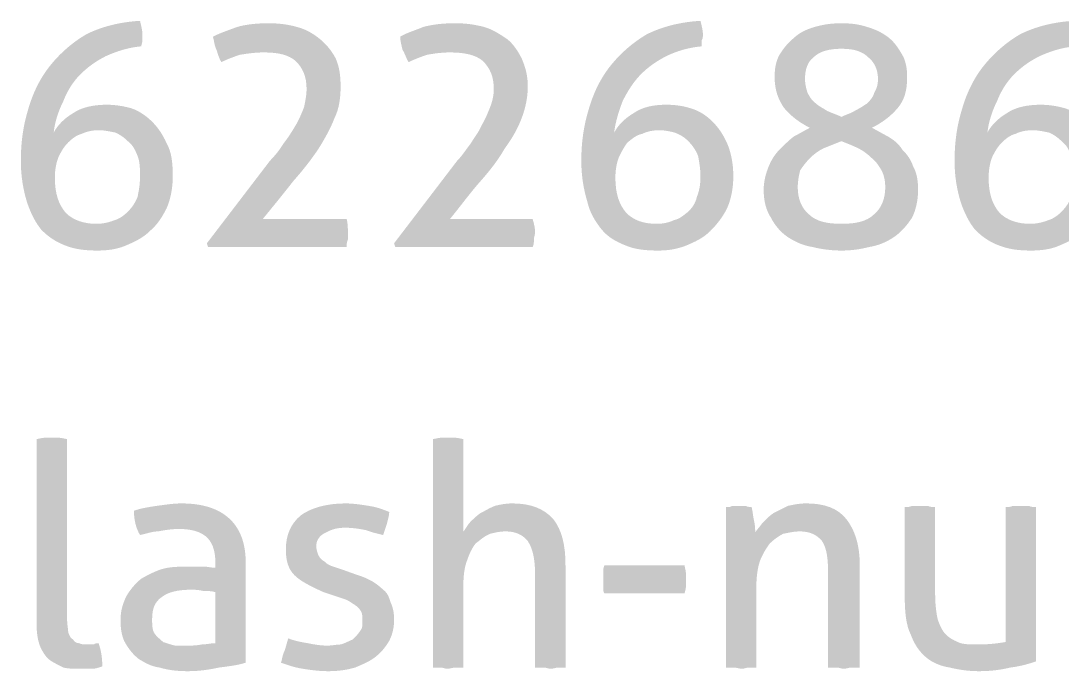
# Model space of a CAD drawing. Header units: millimetres. Extents: x 50 to 239, y 17 to 185.
# Drawn here: x 160.86 to 175.03, y 23.42 to 32.28 of the extents above; entities that cross this region are included whole.
import ezdxf

# ---------------------------------------------------------------- set-up
doc = ezdxf.new("R2010")
doc.units = ezdxf.units.MM
doc.header["$MEASUREMENT"] = 0
doc.layers.get('0').update_dxf_attribs({"linetype": 'CONTINUOUS'})

msp = doc.modelspace()

# ---------------------------------------------------------------- hatches: boundary and pattern name
at = {"true_color": 0x000007}
h = msp.add_hatch(color=0, dxfattribs=at)
edge = h.paths.add_edge_path()
edge.add_spline(control_points=[(160.858, 30.374), (160.858, 30.622), (160.891, 30.854), (160.957, 31.069), (160.957, 31.069), (161.023, 31.301), (161.123, 31.499), (161.255, 31.665), (161.255, 31.665), (161.387, 31.83), (161.553, 31.979), (161.751, 32.095), (161.751, 32.095), (161.95, 32.194), (162.198, 32.261), (162.48, 32.277), (162.48, 32.277), (162.496, 32.211), (162.513, 32.145), (162.513, 32.095), (162.513, 32.095), (162.513, 32.062), (162.513, 32.029), (162.513, 32.012), (162.513, 32.012), (162.513, 31.979), (162.496, 31.946), (162.496, 31.93), (162.496, 31.93), (162.314, 31.913), (162.165, 31.863), (162.016, 31.797), (162.016, 31.797), (161.884, 31.731), (161.768, 31.648), (161.669, 31.549), (161.669, 31.549), (161.569, 31.45), (161.487, 31.317), (161.437, 31.185), (161.437, 31.185), (161.371, 31.053), (161.321, 30.904), (161.305, 30.755), (161.305, 30.755), (161.354, 30.854), (161.454, 30.953), (161.569, 31.02), (161.569, 31.02), (161.685, 31.102), (161.851, 31.135), (162.033, 31.135), (162.033, 31.135), (162.132, 31.135), (162.248, 31.119), (162.364, 31.086), (162.364, 31.086), (162.463, 31.053), (162.562, 30.986), (162.645, 30.904), (162.645, 30.904), (162.728, 30.821), (162.794, 30.722), (162.844, 30.606), (162.844, 30.606), (162.91, 30.49), (162.926, 30.341), (162.926, 30.159), (162.926, 30.159), (162.926, 29.994), (162.893, 29.845), (162.844, 29.729), (162.844, 29.729), (162.777, 29.596), (162.711, 29.497), (162.612, 29.414), (162.612, 29.414), (162.513, 29.315), (162.397, 29.266), (162.281, 29.216), (162.281, 29.216), (162.165, 29.166), (162.033, 29.15), (161.9, 29.15), (161.9, 29.15), (161.735, 29.15), (161.602, 29.166), (161.47, 29.216), (161.47, 29.216), (161.338, 29.266), (161.238, 29.332), (161.139, 29.431), (161.139, 29.431), (161.056, 29.53), (160.99, 29.663), (160.941, 29.812), (160.941, 29.812), (160.891, 29.977), (160.858, 30.159), (160.858, 30.374)], knot_values=[0, 0, 0, 0, 0.01, 0.01, 0.01, 0.01, 0.02, 0.02, 0.02, 0.02, 0.03, 0.03, 0.03, 0.03, 0.04, 0.04, 0.04, 0.04, 0.05, 0.05, 0.05, 0.05, 0.06, 0.06, 0.06, 0.06, 0.07, 0.07, 0.07, 0.07, 0.08, 0.08, 0.08, 0.08, 0.09, 0.09, 0.09, 0.09, 0.1, 0.1, 0.1, 0.1, 0.11, 0.11, 0.11, 0.11, 0.12, 0.12, 0.12, 0.12, 0.13, 0.13, 0.13, 0.13, 0.14, 0.14, 0.14, 0.14, 0.15, 0.15, 0.15, 0.15, 0.16, 0.16, 0.16, 0.16, 0.17, 0.17, 0.17, 0.17, 0.18, 0.18, 0.18, 0.18, 0.19, 0.19, 0.19, 0.19, 0.2, 0.2, 0.2, 0.2, 0.21, 0.21, 0.21, 0.21, 0.22, 0.22, 0.22, 0.22, 0.23, 0.23, 0.23, 0.23, 0.24, 0.24, 0.24, 0.24, 1, 1, 1, 1], degree=3, periodic=0)
edge = h.paths.add_edge_path()
edge.add_spline(control_points=[(161.917, 30.788), (161.834, 30.788), (161.751, 30.771), (161.685, 30.738), (161.685, 30.738), (161.619, 30.722), (161.553, 30.672), (161.503, 30.622), (161.503, 30.622), (161.437, 30.556), (161.404, 30.49), (161.371, 30.424), (161.371, 30.424), (161.338, 30.341), (161.321, 30.242), (161.321, 30.143), (161.321, 30.143), (161.321, 29.927), (161.371, 29.779), (161.47, 29.663), (161.47, 29.663), (161.569, 29.563), (161.718, 29.514), (161.884, 29.514), (161.884, 29.514), (161.967, 29.514), (162.049, 29.53), (162.132, 29.563), (162.132, 29.563), (162.198, 29.58), (162.264, 29.63), (162.314, 29.679), (162.314, 29.679), (162.364, 29.729), (162.413, 29.795), (162.446, 29.878), (162.446, 29.878), (162.463, 29.961), (162.48, 30.043), (162.48, 30.159), (162.48, 30.159), (162.48, 30.258), (162.48, 30.358), (162.446, 30.44), (162.446, 30.44), (162.413, 30.523), (162.38, 30.589), (162.314, 30.639), (162.314, 30.639), (162.264, 30.689), (162.215, 30.722), (162.149, 30.755), (162.149, 30.755), (162.066, 30.771), (162, 30.788), (161.917, 30.788)], knot_values=[0, 0, 0, 0, 0.017857, 0.017857, 0.017857, 0.017857, 0.035714, 0.035714, 0.035714, 0.035714, 0.053571, 0.053571, 0.053571, 0.053571, 0.071429, 0.071429, 0.071429, 0.071429, 0.089286, 0.089286, 0.089286, 0.089286, 0.107143, 0.107143, 0.107143, 0.107143, 0.125, 0.125, 0.125, 0.125, 0.142857, 0.142857, 0.142857, 0.142857, 0.160714, 0.160714, 0.160714, 0.160714, 0.178571, 0.178571, 0.178571, 0.178571, 0.196429, 0.196429, 0.196429, 0.196429, 0.214286, 0.214286, 0.214286, 0.214286, 0.232143, 0.232143, 0.232143, 0.232143, 1, 1, 1, 1], degree=3, periodic=0)
h = msp.add_hatch(color=0, dxfattribs=at)
edge = h.paths.add_edge_path()
edge.add_line((163.39, 29.249), (164.25, 30.374))
edge.add_spline(control_points=[(164.25, 30.374), (164.316, 30.44), (164.382, 30.523), (164.432, 30.606), (164.432, 30.606), (164.498, 30.689), (164.548, 30.771), (164.598, 30.854), (164.598, 30.854), (164.647, 30.937), (164.68, 31.02), (164.713, 31.102), (164.713, 31.102), (164.73, 31.185), (164.747, 31.268), (164.747, 31.351), (164.747, 31.351), (164.747, 31.516), (164.697, 31.632), (164.598, 31.731), (164.598, 31.731), (164.498, 31.814), (164.366, 31.847), (164.167, 31.847), (164.167, 31.847), (164.035, 31.847), (163.936, 31.83), (163.836, 31.814), (163.836, 31.814), (163.737, 31.781), (163.654, 31.748), (163.588, 31.715), (163.588, 31.715), (163.555, 31.764), (163.539, 31.83), (163.522, 31.88), (163.522, 31.88), (163.489, 31.946), (163.489, 32.012), (163.472, 32.062), (163.472, 32.062), (163.572, 32.112), (163.671, 32.145), (163.803, 32.194), (163.803, 32.194), (163.919, 32.228), (164.068, 32.244), (164.234, 32.244), (164.234, 32.244), (164.366, 32.244), (164.498, 32.228), (164.614, 32.194), (164.614, 32.194), (164.747, 32.161), (164.846, 32.095), (164.929, 32.029), (164.929, 32.029), (165.011, 31.963), (165.094, 31.863), (165.144, 31.764), (165.144, 31.764), (165.193, 31.648), (165.21, 31.533), (165.21, 31.384), (165.21, 31.384), (165.21, 31.235), (165.193, 31.086), (165.127, 30.953), (165.127, 30.953), (165.077, 30.821), (164.995, 30.672), (164.912, 30.54), (164.912, 30.54), (164.813, 30.391), (164.697, 30.242), (164.564, 30.093), (164.564, 30.093), (164.449, 29.944), (164.3, 29.762), (164.151, 29.58)], knot_values=[0, 0, 0, 0, 0.0125, 0.0125, 0.0125, 0.0125, 0.025, 0.025, 0.025, 0.025, 0.0375, 0.0375, 0.0375, 0.0375, 0.05, 0.05, 0.05, 0.05, 0.0625, 0.0625, 0.0625, 0.0625, 0.075, 0.075, 0.075, 0.075, 0.0875, 0.0875, 0.0875, 0.0875, 0.1, 0.1, 0.1, 0.1, 0.1125, 0.1125, 0.1125, 0.1125, 0.125, 0.125, 0.125, 0.125, 0.1375, 0.1375, 0.1375, 0.1375, 0.15, 0.15, 0.15, 0.15, 0.1625, 0.1625, 0.1625, 0.1625, 0.175, 0.175, 0.175, 0.175, 0.1875, 0.1875, 0.1875, 0.1875, 0.2, 0.2, 0.2, 0.2, 0.2125, 0.2125, 0.2125, 0.2125, 0.225, 0.225, 0.225, 0.225, 0.2375, 0.2375, 0.2375, 0.2375, 1, 1, 1, 1], degree=3, periodic=0)
edge.add_line((164.151, 29.58), (165.293, 29.58))
edge.add_spline(control_points=[(165.293, 29.58), (165.309, 29.514), (165.309, 29.464), (165.309, 29.398), (165.309, 29.398), (165.309, 29.365), (165.309, 29.332), (165.309, 29.299), (165.309, 29.299), (165.293, 29.266), (165.293, 29.232), (165.293, 29.199)], knot_values=[0, 0, 0, 0, 0.083333, 0.083333, 0.083333, 0.083333, 0.166667, 0.166667, 0.166667, 0.166667, 1, 1, 1, 1], degree=3, periodic=0)
edge.add_line((165.293, 29.199), (163.406, 29.199))
edge.add_line((163.406, 29.199), (163.39, 29.249))
h = msp.add_hatch(color=0, dxfattribs=at)
edge = h.paths.add_edge_path()
edge.add_line((165.938, 29.249), (166.798, 30.374))
edge.add_spline(control_points=[(166.798, 30.374), (166.865, 30.44), (166.914, 30.523), (166.98, 30.606), (166.98, 30.606), (167.03, 30.689), (167.096, 30.771), (167.129, 30.854), (167.129, 30.854), (167.179, 30.937), (167.212, 31.02), (167.245, 31.102), (167.245, 31.102), (167.278, 31.185), (167.295, 31.268), (167.295, 31.351), (167.295, 31.351), (167.295, 31.516), (167.245, 31.632), (167.146, 31.731), (167.146, 31.731), (167.047, 31.814), (166.898, 31.847), (166.699, 31.847), (166.699, 31.847), (166.583, 31.847), (166.467, 31.83), (166.385, 31.814), (166.385, 31.814), (166.285, 31.781), (166.203, 31.748), (166.136, 31.715), (166.136, 31.715), (166.103, 31.764), (166.087, 31.83), (166.054, 31.88), (166.054, 31.88), (166.037, 31.946), (166.021, 32.012), (166.021, 32.062), (166.021, 32.062), (166.103, 32.112), (166.219, 32.145), (166.335, 32.194), (166.335, 32.194), (166.467, 32.228), (166.6, 32.244), (166.765, 32.244), (166.765, 32.244), (166.914, 32.244), (167.03, 32.228), (167.162, 32.194), (167.162, 32.194), (167.278, 32.161), (167.378, 32.095), (167.477, 32.029), (167.477, 32.029), (167.56, 31.963), (167.626, 31.863), (167.675, 31.764), (167.675, 31.764), (167.725, 31.648), (167.758, 31.533), (167.758, 31.384), (167.758, 31.384), (167.758, 31.235), (167.725, 31.086), (167.675, 30.953), (167.675, 30.953), (167.626, 30.821), (167.543, 30.672), (167.444, 30.54), (167.444, 30.54), (167.361, 30.391), (167.245, 30.242), (167.113, 30.093), (167.113, 30.093), (166.98, 29.944), (166.848, 29.762), (166.699, 29.58)], knot_values=[0, 0, 0, 0, 0.0125, 0.0125, 0.0125, 0.0125, 0.025, 0.025, 0.025, 0.025, 0.0375, 0.0375, 0.0375, 0.0375, 0.05, 0.05, 0.05, 0.05, 0.0625, 0.0625, 0.0625, 0.0625, 0.075, 0.075, 0.075, 0.075, 0.0875, 0.0875, 0.0875, 0.0875, 0.1, 0.1, 0.1, 0.1, 0.1125, 0.1125, 0.1125, 0.1125, 0.125, 0.125, 0.125, 0.125, 0.1375, 0.1375, 0.1375, 0.1375, 0.15, 0.15, 0.15, 0.15, 0.1625, 0.1625, 0.1625, 0.1625, 0.175, 0.175, 0.175, 0.175, 0.1875, 0.1875, 0.1875, 0.1875, 0.2, 0.2, 0.2, 0.2, 0.2125, 0.2125, 0.2125, 0.2125, 0.225, 0.225, 0.225, 0.225, 0.2375, 0.2375, 0.2375, 0.2375, 1, 1, 1, 1], degree=3, periodic=0)
edge.add_line((166.699, 29.58), (167.824, 29.58))
edge.add_spline(control_points=[(167.824, 29.58), (167.841, 29.514), (167.857, 29.464), (167.857, 29.398), (167.857, 29.398), (167.857, 29.365), (167.841, 29.332), (167.841, 29.299), (167.841, 29.299), (167.841, 29.266), (167.841, 29.232), (167.824, 29.199)], knot_values=[0, 0, 0, 0, 0.083333, 0.083333, 0.083333, 0.083333, 0.166667, 0.166667, 0.166667, 0.166667, 1, 1, 1, 1], degree=3, periodic=0)
edge.add_line((167.824, 29.199), (165.954, 29.199))
edge.add_line((165.954, 29.199), (165.938, 29.249))
h = msp.add_hatch(color=0, dxfattribs=at)
edge = h.paths.add_edge_path()
edge.add_spline(control_points=[(168.486, 30.374), (168.486, 30.622), (168.519, 30.854), (168.586, 31.069), (168.586, 31.069), (168.652, 31.301), (168.751, 31.499), (168.883, 31.665), (168.883, 31.665), (169.016, 31.83), (169.181, 31.979), (169.38, 32.095), (169.38, 32.095), (169.578, 32.194), (169.827, 32.261), (170.108, 32.277), (170.108, 32.277), (170.124, 32.211), (170.141, 32.145), (170.141, 32.095), (170.141, 32.095), (170.141, 32.062), (170.141, 32.029), (170.124, 32.012), (170.124, 32.012), (170.124, 31.979), (170.124, 31.946), (170.124, 31.93), (170.124, 31.93), (169.942, 31.913), (169.777, 31.863), (169.645, 31.797), (169.645, 31.797), (169.512, 31.731), (169.396, 31.648), (169.297, 31.549), (169.297, 31.549), (169.198, 31.45), (169.115, 31.317), (169.049, 31.185), (169.049, 31.185), (168.999, 31.053), (168.95, 30.904), (168.933, 30.755), (168.933, 30.755), (168.983, 30.854), (169.082, 30.953), (169.198, 31.02), (169.198, 31.02), (169.314, 31.102), (169.463, 31.135), (169.645, 31.135), (169.645, 31.135), (169.76, 31.135), (169.876, 31.119), (169.976, 31.086), (169.976, 31.086), (170.091, 31.053), (170.191, 30.986), (170.273, 30.904), (170.273, 30.904), (170.356, 30.821), (170.422, 30.722), (170.472, 30.606), (170.472, 30.606), (170.522, 30.49), (170.555, 30.341), (170.555, 30.159), (170.555, 30.159), (170.555, 29.994), (170.522, 29.845), (170.472, 29.729), (170.472, 29.729), (170.406, 29.596), (170.323, 29.497), (170.24, 29.414), (170.24, 29.414), (170.141, 29.315), (170.025, 29.266), (169.909, 29.216), (169.909, 29.216), (169.777, 29.166), (169.661, 29.15), (169.529, 29.15), (169.529, 29.15), (169.363, 29.15), (169.214, 29.166), (169.098, 29.216), (169.098, 29.216), (168.966, 29.266), (168.85, 29.332), (168.768, 29.431), (168.768, 29.431), (168.685, 29.53), (168.602, 29.663), (168.569, 29.812), (168.569, 29.812), (168.519, 29.977), (168.486, 30.159), (168.486, 30.374)], knot_values=[0, 0, 0, 0, 0.01, 0.01, 0.01, 0.01, 0.02, 0.02, 0.02, 0.02, 0.03, 0.03, 0.03, 0.03, 0.04, 0.04, 0.04, 0.04, 0.05, 0.05, 0.05, 0.05, 0.06, 0.06, 0.06, 0.06, 0.07, 0.07, 0.07, 0.07, 0.08, 0.08, 0.08, 0.08, 0.09, 0.09, 0.09, 0.09, 0.1, 0.1, 0.1, 0.1, 0.11, 0.11, 0.11, 0.11, 0.12, 0.12, 0.12, 0.12, 0.13, 0.13, 0.13, 0.13, 0.14, 0.14, 0.14, 0.14, 0.15, 0.15, 0.15, 0.15, 0.16, 0.16, 0.16, 0.16, 0.17, 0.17, 0.17, 0.17, 0.18, 0.18, 0.18, 0.18, 0.19, 0.19, 0.19, 0.19, 0.2, 0.2, 0.2, 0.2, 0.21, 0.21, 0.21, 0.21, 0.22, 0.22, 0.22, 0.22, 0.23, 0.23, 0.23, 0.23, 0.24, 0.24, 0.24, 0.24, 1, 1, 1, 1], degree=3, periodic=0)
edge = h.paths.add_edge_path()
edge.add_spline(control_points=[(169.545, 30.788), (169.463, 30.788), (169.38, 30.771), (169.314, 30.738), (169.314, 30.738), (169.231, 30.722), (169.181, 30.672), (169.115, 30.622), (169.115, 30.622), (169.065, 30.556), (169.032, 30.49), (168.999, 30.424), (168.999, 30.424), (168.966, 30.341), (168.95, 30.242), (168.95, 30.143), (168.95, 30.143), (168.95, 29.927), (168.999, 29.779), (169.098, 29.663), (169.098, 29.663), (169.198, 29.563), (169.33, 29.514), (169.512, 29.514), (169.512, 29.514), (169.595, 29.514), (169.678, 29.53), (169.744, 29.563), (169.744, 29.563), (169.827, 29.58), (169.876, 29.63), (169.942, 29.679), (169.942, 29.679), (169.992, 29.729), (170.042, 29.795), (170.058, 29.878), (170.058, 29.878), (170.091, 29.961), (170.108, 30.043), (170.108, 30.159), (170.108, 30.159), (170.108, 30.258), (170.091, 30.358), (170.075, 30.44), (170.075, 30.44), (170.042, 30.523), (169.992, 30.589), (169.942, 30.639), (169.942, 30.639), (169.893, 30.689), (169.843, 30.722), (169.76, 30.755), (169.76, 30.755), (169.694, 30.771), (169.628, 30.788), (169.545, 30.788)], knot_values=[0, 0, 0, 0, 0.017857, 0.017857, 0.017857, 0.017857, 0.035714, 0.035714, 0.035714, 0.035714, 0.053571, 0.053571, 0.053571, 0.053571, 0.071429, 0.071429, 0.071429, 0.071429, 0.089286, 0.089286, 0.089286, 0.089286, 0.107143, 0.107143, 0.107143, 0.107143, 0.125, 0.125, 0.125, 0.125, 0.142857, 0.142857, 0.142857, 0.142857, 0.160714, 0.160714, 0.160714, 0.160714, 0.178571, 0.178571, 0.178571, 0.178571, 0.196429, 0.196429, 0.196429, 0.196429, 0.214286, 0.214286, 0.214286, 0.214286, 0.232143, 0.232143, 0.232143, 0.232143, 1, 1, 1, 1], degree=3, periodic=0)
h = msp.add_hatch(color=0, dxfattribs=at)
edge = h.paths.add_edge_path()
edge.add_spline(control_points=[(172.441, 30.821), (172.507, 30.788), (172.59, 30.738), (172.656, 30.705), (172.656, 30.705), (172.739, 30.656), (172.805, 30.606), (172.855, 30.523), (172.855, 30.523), (172.921, 30.457), (172.971, 30.391), (173.004, 30.291), (173.004, 30.291), (173.053, 30.209), (173.07, 30.093), (173.07, 29.977), (173.07, 29.977), (173.07, 29.828), (173.037, 29.696), (172.987, 29.596), (172.987, 29.596), (172.921, 29.497), (172.838, 29.398), (172.739, 29.332), (172.739, 29.332), (172.64, 29.266), (172.524, 29.216), (172.408, 29.199), (172.408, 29.199), (172.276, 29.166), (172.16, 29.15), (172.027, 29.15), (172.027, 29.15), (171.895, 29.15), (171.763, 29.166), (171.63, 29.199), (171.63, 29.199), (171.514, 29.216), (171.399, 29.266), (171.299, 29.332), (171.299, 29.332), (171.2, 29.398), (171.117, 29.497), (171.068, 29.596), (171.068, 29.596), (171.001, 29.696), (170.968, 29.828), (170.968, 29.977), (170.968, 29.977), (170.968, 30.093), (171.001, 30.209), (171.035, 30.291), (171.035, 30.291), (171.068, 30.374), (171.117, 30.457), (171.183, 30.523), (171.183, 30.523), (171.25, 30.589), (171.316, 30.656), (171.382, 30.705), (171.382, 30.705), (171.448, 30.738), (171.531, 30.788), (171.597, 30.821), (171.597, 30.821), (171.465, 30.887), (171.349, 30.97), (171.25, 31.086), (171.25, 31.086), (171.167, 31.202), (171.117, 31.334), (171.117, 31.516), (171.117, 31.516), (171.117, 31.615), (171.134, 31.731), (171.183, 31.814), (171.183, 31.814), (171.233, 31.897), (171.299, 31.979), (171.382, 32.046), (171.382, 32.046), (171.448, 32.112), (171.548, 32.161), (171.663, 32.194), (171.663, 32.194), (171.779, 32.228), (171.895, 32.244), (172.027, 32.244), (172.027, 32.244), (172.16, 32.244), (172.276, 32.228), (172.375, 32.194), (172.375, 32.194), (172.491, 32.161), (172.59, 32.112), (172.673, 32.046), (172.673, 32.046), (172.755, 31.979), (172.805, 31.897), (172.855, 31.814), (172.855, 31.814), (172.904, 31.731), (172.921, 31.615), (172.921, 31.516), (172.921, 31.516), (172.921, 31.334), (172.888, 31.202), (172.789, 31.086), (172.789, 31.086), (172.689, 30.97), (172.573, 30.887), (172.441, 30.821)], knot_values=[0, 0, 0, 0, 0.008929, 0.008929, 0.008929, 0.008929, 0.017857, 0.017857, 0.017857, 0.017857, 0.026786, 0.026786, 0.026786, 0.026786, 0.035714, 0.035714, 0.035714, 0.035714, 0.044643, 0.044643, 0.044643, 0.044643, 0.053571, 0.053571, 0.053571, 0.053571, 0.0625, 0.0625, 0.0625, 0.0625, 0.071429, 0.071429, 0.071429, 0.071429, 0.080357, 0.080357, 0.080357, 0.080357, 0.089286, 0.089286, 0.089286, 0.089286, 0.098214, 0.098214, 0.098214, 0.098214, 0.107143, 0.107143, 0.107143, 0.107143, 0.116071, 0.116071, 0.116071, 0.116071, 0.125, 0.125, 0.125, 0.125, 0.133929, 0.133929, 0.133929, 0.133929, 0.142857, 0.142857, 0.142857, 0.142857, 0.151786, 0.151786, 0.151786, 0.151786, 0.160714, 0.160714, 0.160714, 0.160714, 0.169643, 0.169643, 0.169643, 0.169643, 0.178571, 0.178571, 0.178571, 0.178571, 0.1875, 0.1875, 0.1875, 0.1875, 0.196429, 0.196429, 0.196429, 0.196429, 0.205357, 0.205357, 0.205357, 0.205357, 0.214286, 0.214286, 0.214286, 0.214286, 0.223214, 0.223214, 0.223214, 0.223214, 0.232143, 0.232143, 0.232143, 0.232143, 0.241071, 0.241071, 0.241071, 0.241071, 1, 1, 1, 1], degree=3, periodic=0)
edge = h.paths.add_edge_path()
edge.add_spline(control_points=[(172.027, 30.639), (171.945, 30.606), (171.862, 30.573), (171.779, 30.54), (171.779, 30.54), (171.713, 30.507), (171.647, 30.457), (171.597, 30.407), (171.597, 30.407), (171.548, 30.358), (171.498, 30.291), (171.465, 30.242), (171.465, 30.242), (171.448, 30.176), (171.432, 30.093), (171.432, 30.01), (171.432, 30.01), (171.432, 29.861), (171.481, 29.729), (171.581, 29.646), (171.581, 29.646), (171.68, 29.547), (171.829, 29.514), (172.027, 29.514), (172.027, 29.514), (172.226, 29.514), (172.375, 29.547), (172.474, 29.646), (172.474, 29.646), (172.573, 29.729), (172.623, 29.861), (172.623, 30.01), (172.623, 30.01), (172.623, 30.093), (172.607, 30.176), (172.573, 30.242), (172.573, 30.242), (172.54, 30.291), (172.507, 30.358), (172.441, 30.407), (172.441, 30.407), (172.391, 30.457), (172.325, 30.507), (172.259, 30.54), (172.259, 30.54), (172.193, 30.573), (172.11, 30.606), (172.027, 30.639)], knot_values=[0, 0, 0, 0, 0.020833, 0.020833, 0.020833, 0.020833, 0.041667, 0.041667, 0.041667, 0.041667, 0.0625, 0.0625, 0.0625, 0.0625, 0.083333, 0.083333, 0.083333, 0.083333, 0.104167, 0.104167, 0.104167, 0.104167, 0.125, 0.125, 0.125, 0.125, 0.145833, 0.145833, 0.145833, 0.145833, 0.166667, 0.166667, 0.166667, 0.166667, 0.1875, 0.1875, 0.1875, 0.1875, 0.208333, 0.208333, 0.208333, 0.208333, 0.229167, 0.229167, 0.229167, 0.229167, 1, 1, 1, 1], degree=3, periodic=0)
edge = h.paths.add_edge_path()
edge.add_spline(control_points=[(172.027, 30.97), (172.094, 31.003), (172.16, 31.02), (172.209, 31.053), (172.209, 31.053), (172.276, 31.086), (172.325, 31.119), (172.375, 31.152), (172.375, 31.152), (172.408, 31.185), (172.458, 31.235), (172.474, 31.301), (172.474, 31.301), (172.507, 31.351), (172.524, 31.417), (172.524, 31.483), (172.524, 31.483), (172.524, 31.615), (172.474, 31.715), (172.391, 31.781), (172.391, 31.781), (172.309, 31.863), (172.193, 31.897), (172.027, 31.897), (172.027, 31.897), (171.862, 31.897), (171.73, 31.863), (171.647, 31.781), (171.647, 31.781), (171.564, 31.715), (171.531, 31.615), (171.531, 31.483), (171.531, 31.483), (171.531, 31.417), (171.548, 31.351), (171.564, 31.301), (171.564, 31.301), (171.597, 31.235), (171.63, 31.185), (171.68, 31.152), (171.68, 31.152), (171.713, 31.119), (171.779, 31.086), (171.829, 31.053), (171.829, 31.053), (171.895, 31.02), (171.961, 31.003), (172.027, 30.97)], knot_values=[0, 0, 0, 0, 0.020833, 0.020833, 0.020833, 0.020833, 0.041667, 0.041667, 0.041667, 0.041667, 0.0625, 0.0625, 0.0625, 0.0625, 0.083333, 0.083333, 0.083333, 0.083333, 0.104167, 0.104167, 0.104167, 0.104167, 0.125, 0.125, 0.125, 0.125, 0.145833, 0.145833, 0.145833, 0.145833, 0.166667, 0.166667, 0.166667, 0.166667, 0.1875, 0.1875, 0.1875, 0.1875, 0.208333, 0.208333, 0.208333, 0.208333, 0.229167, 0.229167, 0.229167, 0.229167, 1, 1, 1, 1], degree=3, periodic=0)
h = msp.add_hatch(color=0, dxfattribs=at)
edge = h.paths.add_edge_path()
edge.add_spline(control_points=[(173.566, 30.374), (173.566, 30.622), (173.599, 30.854), (173.666, 31.069), (173.666, 31.069), (173.732, 31.301), (173.831, 31.499), (173.963, 31.665), (173.963, 31.665), (174.096, 31.83), (174.261, 31.979), (174.46, 32.095), (174.46, 32.095), (174.658, 32.194), (174.907, 32.261), (175.188, 32.277), (175.188, 32.277), (175.205, 32.211), (175.221, 32.145), (175.221, 32.095), (175.221, 32.095), (175.221, 32.062), (175.221, 32.029), (175.221, 32.012), (175.221, 32.012), (175.221, 31.979), (175.205, 31.946), (175.205, 31.93), (175.205, 31.93), (175.022, 31.913), (174.874, 31.863), (174.725, 31.797), (174.725, 31.797), (174.592, 31.731), (174.476, 31.648), (174.377, 31.549), (174.377, 31.549), (174.278, 31.45), (174.195, 31.317), (174.145, 31.185), (174.145, 31.185), (174.079, 31.053), (174.03, 30.904), (174.013, 30.755), (174.013, 30.755), (174.063, 30.854), (174.162, 30.953), (174.278, 31.02), (174.278, 31.02), (174.394, 31.102), (174.559, 31.135), (174.741, 31.135), (174.741, 31.135), (174.84, 31.135), (174.956, 31.119), (175.072, 31.086), (175.072, 31.086), (175.171, 31.053), (175.271, 30.986), (175.353, 30.904), (175.353, 30.904), (175.436, 30.821), (175.502, 30.722), (175.552, 30.606), (175.552, 30.606), (175.618, 30.49), (175.635, 30.341), (175.635, 30.159), (175.635, 30.159), (175.635, 29.994), (175.602, 29.845), (175.552, 29.729), (175.552, 29.729), (175.486, 29.596), (175.42, 29.497), (175.32, 29.414), (175.32, 29.414), (175.221, 29.315), (175.105, 29.266), (174.989, 29.216), (174.989, 29.216), (174.874, 29.166), (174.741, 29.15), (174.609, 29.15), (174.609, 29.15), (174.443, 29.15), (174.311, 29.166), (174.179, 29.216), (174.179, 29.216), (174.046, 29.266), (173.947, 29.332), (173.848, 29.431), (173.848, 29.431), (173.765, 29.53), (173.699, 29.663), (173.649, 29.812), (173.649, 29.812), (173.599, 29.977), (173.566, 30.159), (173.566, 30.374)], knot_values=[0, 0, 0, 0, 0.01, 0.01, 0.01, 0.01, 0.02, 0.02, 0.02, 0.02, 0.03, 0.03, 0.03, 0.03, 0.04, 0.04, 0.04, 0.04, 0.05, 0.05, 0.05, 0.05, 0.06, 0.06, 0.06, 0.06, 0.07, 0.07, 0.07, 0.07, 0.08, 0.08, 0.08, 0.08, 0.09, 0.09, 0.09, 0.09, 0.1, 0.1, 0.1, 0.1, 0.11, 0.11, 0.11, 0.11, 0.12, 0.12, 0.12, 0.12, 0.13, 0.13, 0.13, 0.13, 0.14, 0.14, 0.14, 0.14, 0.15, 0.15, 0.15, 0.15, 0.16, 0.16, 0.16, 0.16, 0.17, 0.17, 0.17, 0.17, 0.18, 0.18, 0.18, 0.18, 0.19, 0.19, 0.19, 0.19, 0.2, 0.2, 0.2, 0.2, 0.21, 0.21, 0.21, 0.21, 0.22, 0.22, 0.22, 0.22, 0.23, 0.23, 0.23, 0.23, 0.24, 0.24, 0.24, 0.24, 1, 1, 1, 1], degree=3, periodic=0)
edge = h.paths.add_edge_path()
edge.add_spline(control_points=[(174.625, 30.788), (174.543, 30.788), (174.46, 30.771), (174.394, 30.738), (174.394, 30.738), (174.327, 30.722), (174.261, 30.672), (174.212, 30.622), (174.212, 30.622), (174.145, 30.556), (174.112, 30.49), (174.079, 30.424), (174.079, 30.424), (174.046, 30.341), (174.03, 30.242), (174.03, 30.143), (174.03, 30.143), (174.03, 29.927), (174.079, 29.779), (174.179, 29.663), (174.179, 29.663), (174.278, 29.563), (174.427, 29.514), (174.592, 29.514), (174.592, 29.514), (174.675, 29.514), (174.758, 29.53), (174.84, 29.563), (174.84, 29.563), (174.907, 29.58), (174.973, 29.63), (175.022, 29.679), (175.022, 29.679), (175.072, 29.729), (175.122, 29.795), (175.155, 29.878), (175.155, 29.878), (175.171, 29.961), (175.188, 30.043), (175.188, 30.159), (175.188, 30.159), (175.188, 30.258), (175.188, 30.358), (175.155, 30.44), (175.155, 30.44), (175.122, 30.523), (175.089, 30.589), (175.022, 30.639), (175.022, 30.639), (174.973, 30.689), (174.923, 30.722), (174.857, 30.755), (174.857, 30.755), (174.774, 30.771), (174.708, 30.788), (174.625, 30.788)], knot_values=[0, 0, 0, 0, 0.017857, 0.017857, 0.017857, 0.017857, 0.035714, 0.035714, 0.035714, 0.035714, 0.053571, 0.053571, 0.053571, 0.053571, 0.071429, 0.071429, 0.071429, 0.071429, 0.089286, 0.089286, 0.089286, 0.089286, 0.107143, 0.107143, 0.107143, 0.107143, 0.125, 0.125, 0.125, 0.125, 0.142857, 0.142857, 0.142857, 0.142857, 0.160714, 0.160714, 0.160714, 0.160714, 0.178571, 0.178571, 0.178571, 0.178571, 0.196429, 0.196429, 0.196429, 0.196429, 0.214286, 0.214286, 0.214286, 0.214286, 0.232143, 0.232143, 0.232143, 0.232143, 1, 1, 1, 1], degree=3, periodic=0)
h = msp.add_hatch(color=0, dxfattribs=at)
edge = h.paths.add_edge_path()
edge.add_spline(control_points=[(161.073, 26.585), (161.106, 26.585), (161.139, 26.601), (161.172, 26.601), (161.172, 26.601), (161.222, 26.601), (161.255, 26.601), (161.288, 26.601), (161.288, 26.601), (161.305, 26.601), (161.354, 26.601), (161.387, 26.601), (161.387, 26.601), (161.42, 26.601), (161.454, 26.585), (161.487, 26.585)], knot_values=[0, 0, 0, 0, 0.0625, 0.0625, 0.0625, 0.0625, 0.125, 0.125, 0.125, 0.125, 0.1875, 0.1875, 0.1875, 0.1875, 1, 1, 1, 1], degree=3, periodic=0)
edge.add_line((161.487, 26.585), (161.487, 24.136))
edge.add_spline(control_points=[(161.487, 24.136), (161.487, 24.053), (161.503, 24.003), (161.503, 23.954), (161.503, 23.954), (161.52, 23.904), (161.536, 23.871), (161.569, 23.855), (161.569, 23.855), (161.586, 23.821), (161.619, 23.805), (161.652, 23.805), (161.652, 23.805), (161.685, 23.788), (161.718, 23.788), (161.751, 23.788), (161.751, 23.788), (161.785, 23.788), (161.818, 23.788), (161.851, 23.788), (161.851, 23.788), (161.867, 23.805), (161.9, 23.805), (161.917, 23.805), (161.917, 23.805), (161.95, 23.706), (161.967, 23.606), (161.967, 23.49), (161.967, 23.49), (161.917, 23.474), (161.884, 23.457), (161.818, 23.457), (161.818, 23.457), (161.768, 23.457), (161.718, 23.457), (161.669, 23.457), (161.669, 23.457), (161.586, 23.457), (161.503, 23.457), (161.437, 23.474), (161.437, 23.474), (161.371, 23.507), (161.305, 23.54), (161.255, 23.573), (161.255, 23.573), (161.189, 23.623), (161.156, 23.689), (161.123, 23.755), (161.123, 23.755), (161.09, 23.838), (161.073, 23.937), (161.073, 24.053)], knot_values=[0, 0, 0, 0, 0.019231, 0.019231, 0.019231, 0.019231, 0.038462, 0.038462, 0.038462, 0.038462, 0.057692, 0.057692, 0.057692, 0.057692, 0.076923, 0.076923, 0.076923, 0.076923, 0.096154, 0.096154, 0.096154, 0.096154, 0.115385, 0.115385, 0.115385, 0.115385, 0.134615, 0.134615, 0.134615, 0.134615, 0.153846, 0.153846, 0.153846, 0.153846, 0.173077, 0.173077, 0.173077, 0.173077, 0.192308, 0.192308, 0.192308, 0.192308, 0.211538, 0.211538, 0.211538, 0.211538, 0.230769, 0.230769, 0.230769, 0.230769, 1, 1, 1, 1], degree=3, periodic=0)
edge.add_line((161.073, 24.053), (161.073, 26.585))
h = msp.add_hatch(color=0, dxfattribs=at)
edge = h.paths.add_edge_path()
edge.add_spline(control_points=[(166.467, 26.585), (166.501, 26.585), (166.534, 26.601), (166.567, 26.601), (166.567, 26.601), (166.6, 26.601), (166.633, 26.601), (166.666, 26.601), (166.666, 26.601), (166.699, 26.601), (166.732, 26.601), (166.782, 26.601), (166.782, 26.601), (166.815, 26.601), (166.848, 26.585), (166.881, 26.585)], knot_values=[0, 0, 0, 0, 0.0625, 0.0625, 0.0625, 0.0625, 0.125, 0.125, 0.125, 0.125, 0.1875, 0.1875, 0.1875, 0.1875, 1, 1, 1, 1], degree=3, periodic=0)
edge.add_line((166.881, 26.585), (166.881, 25.327))
edge.add_spline(control_points=[(166.881, 25.327), (166.914, 25.36), (166.931, 25.41), (166.98, 25.46), (166.98, 25.46), (167.014, 25.493), (167.063, 25.542), (167.113, 25.575), (167.113, 25.575), (167.179, 25.609), (167.229, 25.642), (167.311, 25.675), (167.311, 25.675), (167.378, 25.691), (167.46, 25.708), (167.543, 25.708), (167.543, 25.708), (167.791, 25.708), (167.973, 25.642), (168.106, 25.493), (168.106, 25.493), (168.221, 25.344), (168.271, 25.145), (168.271, 24.864)], knot_values=[0, 0, 0, 0, 0.041667, 0.041667, 0.041667, 0.041667, 0.083333, 0.083333, 0.083333, 0.083333, 0.125, 0.125, 0.125, 0.125, 0.166667, 0.166667, 0.166667, 0.166667, 0.208333, 0.208333, 0.208333, 0.208333, 1, 1, 1, 1], degree=3, periodic=0)
edge.add_line((168.271, 24.864), (168.271, 23.474))
edge.add_spline(control_points=[(168.271, 23.474), (168.255, 23.474), (168.205, 23.474), (168.172, 23.474), (168.172, 23.474), (168.139, 23.474), (168.106, 23.457), (168.073, 23.457), (168.073, 23.457), (168.039, 23.457), (168.006, 23.474), (167.973, 23.474), (167.973, 23.474), (167.924, 23.474), (167.891, 23.474), (167.857, 23.474)], knot_values=[0, 0, 0, 0, 0.0625, 0.0625, 0.0625, 0.0625, 0.125, 0.125, 0.125, 0.125, 0.1875, 0.1875, 0.1875, 0.1875, 1, 1, 1, 1], degree=3, periodic=0)
edge.add_line((167.857, 23.474), (167.857, 24.748))
edge.add_spline(control_points=[(167.857, 24.748), (167.857, 24.947), (167.824, 25.096), (167.758, 25.195), (167.758, 25.195), (167.692, 25.278), (167.593, 25.327), (167.46, 25.327), (167.46, 25.327), (167.378, 25.327), (167.311, 25.311), (167.245, 25.294), (167.245, 25.294), (167.162, 25.261), (167.113, 25.211), (167.047, 25.162), (167.047, 25.162), (166.997, 25.096), (166.964, 25.029), (166.931, 24.93), (166.931, 24.93), (166.898, 24.847), (166.881, 24.732), (166.881, 24.599)], knot_values=[0, 0, 0, 0, 0.041667, 0.041667, 0.041667, 0.041667, 0.083333, 0.083333, 0.083333, 0.083333, 0.125, 0.125, 0.125, 0.125, 0.166667, 0.166667, 0.166667, 0.166667, 0.208333, 0.208333, 0.208333, 0.208333, 1, 1, 1, 1], degree=3, periodic=0)
edge.add_line((166.881, 24.599), (166.881, 23.474))
edge.add_spline(control_points=[(166.881, 23.474), (166.848, 23.474), (166.815, 23.474), (166.782, 23.474), (166.782, 23.474), (166.732, 23.474), (166.699, 23.457), (166.666, 23.457), (166.666, 23.457), (166.633, 23.457), (166.6, 23.474), (166.567, 23.474), (166.567, 23.474), (166.534, 23.474), (166.501, 23.474), (166.467, 23.474)], knot_values=[0, 0, 0, 0, 0.0625, 0.0625, 0.0625, 0.0625, 0.125, 0.125, 0.125, 0.125, 0.1875, 0.1875, 0.1875, 0.1875, 1, 1, 1, 1], degree=3, periodic=0)
edge.add_line((166.467, 23.474), (166.467, 26.585))
h = msp.add_hatch(color=0, dxfattribs=at)
edge = h.paths.add_edge_path()
edge.add_spline(control_points=[(163.505, 24.5), (163.456, 24.516), (163.406, 24.516), (163.34, 24.516), (163.34, 24.516), (163.274, 24.533), (163.224, 24.533), (163.175, 24.533), (163.175, 24.533), (162.992, 24.533), (162.86, 24.5), (162.777, 24.434), (162.777, 24.434), (162.678, 24.367), (162.645, 24.268), (162.645, 24.136), (162.645, 24.136), (162.645, 24.053), (162.645, 23.987), (162.678, 23.937), (162.678, 23.937), (162.711, 23.888), (162.761, 23.855), (162.794, 23.821), (162.794, 23.821), (162.844, 23.805), (162.893, 23.788), (162.959, 23.772), (162.959, 23.772), (163.009, 23.772), (163.059, 23.772), (163.108, 23.772), (163.108, 23.772), (163.175, 23.772), (163.241, 23.772), (163.323, 23.788), (163.323, 23.788), (163.39, 23.788), (163.439, 23.805), (163.505, 23.805)], knot_values=[0, 0, 0, 0, 0.025, 0.025, 0.025, 0.025, 0.05, 0.05, 0.05, 0.05, 0.075, 0.075, 0.075, 0.075, 0.1, 0.1, 0.1, 0.1, 0.125, 0.125, 0.125, 0.125, 0.15, 0.15, 0.15, 0.15, 0.175, 0.175, 0.175, 0.175, 0.2, 0.2, 0.2, 0.2, 0.225, 0.225, 0.225, 0.225, 1, 1, 1, 1], degree=3, periodic=0)
edge = h.paths.add_edge_path()
edge.add_spline(control_points=[(163.505, 24.914), (163.505, 25.079), (163.456, 25.195), (163.373, 25.261), (163.373, 25.261), (163.29, 25.327), (163.175, 25.36), (163.009, 25.36), (163.009, 25.36), (162.91, 25.36), (162.81, 25.344), (162.728, 25.327), (162.728, 25.327), (162.645, 25.327), (162.562, 25.294), (162.48, 25.278), (162.48, 25.278), (162.43, 25.36), (162.397, 25.476), (162.397, 25.609), (162.397, 25.609), (162.496, 25.642), (162.595, 25.658), (162.711, 25.675), (162.711, 25.675), (162.827, 25.691), (162.943, 25.708), (163.042, 25.708), (163.042, 25.708), (163.323, 25.708), (163.539, 25.642), (163.687, 25.509), (163.687, 25.509), (163.836, 25.377), (163.919, 25.178), (163.919, 24.897)], knot_values=[0, 0, 0, 0, 0.027778, 0.027778, 0.027778, 0.027778, 0.055556, 0.055556, 0.055556, 0.055556, 0.083333, 0.083333, 0.083333, 0.083333, 0.111111, 0.111111, 0.111111, 0.111111, 0.138889, 0.138889, 0.138889, 0.138889, 0.166667, 0.166667, 0.166667, 0.166667, 0.194444, 0.194444, 0.194444, 0.194444, 0.222222, 0.222222, 0.222222, 0.222222, 1, 1, 1, 1], degree=3, periodic=0)
edge.add_line((163.919, 24.897), (163.919, 23.54))
edge.add_spline(control_points=[(163.919, 23.54), (163.82, 23.507), (163.687, 23.49), (163.555, 23.474), (163.555, 23.474), (163.406, 23.441), (163.274, 23.424), (163.125, 23.424), (163.125, 23.424), (162.976, 23.424), (162.86, 23.441), (162.744, 23.474), (162.744, 23.474), (162.628, 23.49), (162.546, 23.54), (162.463, 23.59), (162.463, 23.59), (162.38, 23.656), (162.331, 23.722), (162.281, 23.805), (162.281, 23.805), (162.231, 23.888), (162.215, 24.003), (162.215, 24.119), (162.215, 24.119), (162.215, 24.252), (162.248, 24.351), (162.297, 24.45), (162.297, 24.45), (162.347, 24.533), (162.413, 24.616), (162.496, 24.682), (162.496, 24.682), (162.579, 24.732), (162.678, 24.781), (162.777, 24.814), (162.777, 24.814), (162.893, 24.847), (163.009, 24.847), (163.125, 24.847), (163.125, 24.847), (163.224, 24.847), (163.29, 24.847), (163.357, 24.847), (163.357, 24.847), (163.406, 24.847), (163.456, 24.831), (163.505, 24.831)], knot_values=[0, 0, 0, 0, 0.020833, 0.020833, 0.020833, 0.020833, 0.041667, 0.041667, 0.041667, 0.041667, 0.0625, 0.0625, 0.0625, 0.0625, 0.083333, 0.083333, 0.083333, 0.083333, 0.104167, 0.104167, 0.104167, 0.104167, 0.125, 0.125, 0.125, 0.125, 0.145833, 0.145833, 0.145833, 0.145833, 0.166667, 0.166667, 0.166667, 0.166667, 0.1875, 0.1875, 0.1875, 0.1875, 0.208333, 0.208333, 0.208333, 0.208333, 0.229167, 0.229167, 0.229167, 0.229167, 1, 1, 1, 1], degree=3, periodic=0)
edge.add_line((163.505, 24.831), (163.505, 24.914))
h = msp.add_hatch(color=0, dxfattribs=at)
edge = h.paths.add_edge_path()
edge.add_spline(control_points=[(164.498, 23.871), (164.581, 23.838), (164.664, 23.821), (164.763, 23.805), (164.763, 23.805), (164.846, 23.788), (164.945, 23.772), (165.028, 23.772), (165.028, 23.772), (165.094, 23.772), (165.16, 23.788), (165.21, 23.788), (165.21, 23.788), (165.276, 23.805), (165.326, 23.838), (165.375, 23.855), (165.375, 23.855), (165.408, 23.888), (165.442, 23.921), (165.475, 23.97), (165.475, 23.97), (165.508, 24.003), (165.508, 24.053), (165.508, 24.103), (165.508, 24.103), (165.508, 24.152), (165.508, 24.202), (165.491, 24.235), (165.491, 24.235), (165.458, 24.285), (165.442, 24.301), (165.392, 24.334), (165.392, 24.334), (165.359, 24.351), (165.326, 24.384), (165.276, 24.401), (165.276, 24.401), (165.226, 24.417), (165.177, 24.434), (165.127, 24.45)], knot_values=[0, 0, 0, 0, 0.025, 0.025, 0.025, 0.025, 0.05, 0.05, 0.05, 0.05, 0.075, 0.075, 0.075, 0.075, 0.1, 0.1, 0.1, 0.1, 0.125, 0.125, 0.125, 0.125, 0.15, 0.15, 0.15, 0.15, 0.175, 0.175, 0.175, 0.175, 0.2, 0.2, 0.2, 0.2, 0.225, 0.225, 0.225, 0.225, 1, 1, 1, 1], degree=3, periodic=0)
edge.add_line((165.127, 24.45), (164.978, 24.5))
edge.add_spline(control_points=[(164.978, 24.5), (164.796, 24.583), (164.664, 24.649), (164.581, 24.732), (164.581, 24.732), (164.498, 24.814), (164.465, 24.93), (164.465, 25.079), (164.465, 25.079), (164.465, 25.278), (164.531, 25.427), (164.664, 25.542), (164.664, 25.542), (164.796, 25.642), (165.011, 25.708), (165.276, 25.708), (165.276, 25.708), (165.375, 25.708), (165.491, 25.691), (165.59, 25.675), (165.59, 25.675), (165.706, 25.658), (165.789, 25.625), (165.872, 25.592), (165.872, 25.592), (165.872, 25.542), (165.855, 25.493), (165.839, 25.427), (165.839, 25.427), (165.822, 25.377), (165.806, 25.327), (165.789, 25.278), (165.789, 25.278), (165.723, 25.294), (165.64, 25.311), (165.557, 25.344), (165.557, 25.344), (165.475, 25.36), (165.375, 25.377), (165.276, 25.377), (165.276, 25.377), (165.177, 25.377), (165.094, 25.36), (165.011, 25.311), (165.011, 25.311), (164.929, 25.278), (164.879, 25.211), (164.879, 25.129), (164.879, 25.129), (164.879, 25.079), (164.895, 25.029), (164.912, 24.996), (164.912, 24.996), (164.929, 24.963), (164.962, 24.93), (164.995, 24.914), (164.995, 24.914), (165.028, 24.88), (165.061, 24.864), (165.111, 24.847), (165.111, 24.847), (165.16, 24.831), (165.21, 24.814), (165.259, 24.798)], knot_values=[0, 0, 0, 0, 0.015625, 0.015625, 0.015625, 0.015625, 0.03125, 0.03125, 0.03125, 0.03125, 0.046875, 0.046875, 0.046875, 0.046875, 0.0625, 0.0625, 0.0625, 0.0625, 0.078125, 0.078125, 0.078125, 0.078125, 0.09375, 0.09375, 0.09375, 0.09375, 0.109375, 0.109375, 0.109375, 0.109375, 0.125, 0.125, 0.125, 0.125, 0.140625, 0.140625, 0.140625, 0.140625, 0.15625, 0.15625, 0.15625, 0.15625, 0.171875, 0.171875, 0.171875, 0.171875, 0.1875, 0.1875, 0.1875, 0.1875, 0.203125, 0.203125, 0.203125, 0.203125, 0.21875, 0.21875, 0.21875, 0.21875, 0.234375, 0.234375, 0.234375, 0.234375, 1, 1, 1, 1], degree=3, periodic=0)
edge.add_line((165.259, 24.798), (165.442, 24.732))
edge.add_spline(control_points=[(165.442, 24.732), (165.508, 24.715), (165.574, 24.682), (165.64, 24.649), (165.64, 24.649), (165.69, 24.616), (165.739, 24.583), (165.789, 24.533), (165.789, 24.533), (165.839, 24.5), (165.872, 24.434), (165.888, 24.367), (165.888, 24.367), (165.921, 24.301), (165.938, 24.219), (165.938, 24.136), (165.938, 24.136), (165.938, 24.02), (165.921, 23.937), (165.872, 23.838), (165.872, 23.838), (165.822, 23.755), (165.772, 23.689), (165.69, 23.623), (165.69, 23.623), (165.607, 23.557), (165.524, 23.524), (165.408, 23.474), (165.408, 23.474), (165.293, 23.441), (165.177, 23.424), (165.044, 23.424), (165.044, 23.424), (164.912, 23.424), (164.796, 23.441), (164.697, 23.457), (164.697, 23.457), (164.581, 23.474), (164.498, 23.507), (164.399, 23.54), (164.399, 23.54), (164.416, 23.59), (164.416, 23.639), (164.449, 23.706), (164.449, 23.706), (164.465, 23.755), (164.482, 23.821), (164.498, 23.871)], knot_values=[0, 0, 0, 0, 0.020833, 0.020833, 0.020833, 0.020833, 0.041667, 0.041667, 0.041667, 0.041667, 0.0625, 0.0625, 0.0625, 0.0625, 0.083333, 0.083333, 0.083333, 0.083333, 0.104167, 0.104167, 0.104167, 0.104167, 0.125, 0.125, 0.125, 0.125, 0.145833, 0.145833, 0.145833, 0.145833, 0.166667, 0.166667, 0.166667, 0.166667, 0.1875, 0.1875, 0.1875, 0.1875, 0.208333, 0.208333, 0.208333, 0.208333, 0.229167, 0.229167, 0.229167, 0.229167, 1, 1, 1, 1], degree=3, periodic=0)
h = msp.add_hatch(color=0, dxfattribs=at)
edge = h.paths.add_edge_path()
edge.add_spline(control_points=[(170.455, 25.658), (170.488, 25.658), (170.522, 25.658), (170.538, 25.675), (170.538, 25.675), (170.571, 25.675), (170.604, 25.675), (170.637, 25.675), (170.637, 25.675), (170.671, 25.675), (170.704, 25.675), (170.72, 25.675), (170.72, 25.675), (170.753, 25.658), (170.786, 25.658), (170.803, 25.658), (170.803, 25.658), (170.819, 25.609), (170.819, 25.559), (170.836, 25.476), (170.836, 25.476), (170.853, 25.41), (170.853, 25.344), (170.853, 25.311), (170.853, 25.311), (170.869, 25.344), (170.919, 25.393), (170.952, 25.443), (170.952, 25.443), (171.001, 25.493), (171.051, 25.542), (171.101, 25.575), (171.101, 25.575), (171.167, 25.609), (171.233, 25.642), (171.299, 25.675), (171.299, 25.675), (171.382, 25.691), (171.448, 25.708), (171.548, 25.708), (171.548, 25.708), (171.796, 25.708), (171.978, 25.642), (172.094, 25.493), (172.094, 25.493), (172.209, 25.344), (172.276, 25.145), (172.276, 24.864)], knot_values=[0, 0, 0, 0, 0.020833, 0.020833, 0.020833, 0.020833, 0.041667, 0.041667, 0.041667, 0.041667, 0.0625, 0.0625, 0.0625, 0.0625, 0.083333, 0.083333, 0.083333, 0.083333, 0.104167, 0.104167, 0.104167, 0.104167, 0.125, 0.125, 0.125, 0.125, 0.145833, 0.145833, 0.145833, 0.145833, 0.166667, 0.166667, 0.166667, 0.166667, 0.1875, 0.1875, 0.1875, 0.1875, 0.208333, 0.208333, 0.208333, 0.208333, 0.229167, 0.229167, 0.229167, 0.229167, 1, 1, 1, 1], degree=3, periodic=0)
edge.add_line((172.276, 24.864), (172.276, 23.474))
edge.add_spline(control_points=[(172.276, 23.474), (172.243, 23.474), (172.209, 23.474), (172.16, 23.474), (172.16, 23.474), (172.127, 23.474), (172.094, 23.457), (172.06, 23.457), (172.06, 23.457), (172.027, 23.457), (171.994, 23.474), (171.961, 23.474), (171.961, 23.474), (171.912, 23.474), (171.878, 23.474), (171.845, 23.474)], knot_values=[0, 0, 0, 0, 0.0625, 0.0625, 0.0625, 0.0625, 0.125, 0.125, 0.125, 0.125, 0.1875, 0.1875, 0.1875, 0.1875, 1, 1, 1, 1], degree=3, periodic=0)
edge.add_line((171.845, 23.474), (171.845, 24.748))
edge.add_spline(control_points=[(171.845, 24.748), (171.845, 24.947), (171.829, 25.096), (171.763, 25.195), (171.763, 25.195), (171.696, 25.278), (171.597, 25.327), (171.465, 25.327), (171.465, 25.327), (171.382, 25.327), (171.316, 25.311), (171.233, 25.294), (171.233, 25.294), (171.167, 25.261), (171.101, 25.211), (171.051, 25.162), (171.051, 25.162), (171.001, 25.096), (170.952, 25.013), (170.919, 24.93), (170.919, 24.93), (170.886, 24.831), (170.869, 24.715), (170.869, 24.583)], knot_values=[0, 0, 0, 0, 0.041667, 0.041667, 0.041667, 0.041667, 0.083333, 0.083333, 0.083333, 0.083333, 0.125, 0.125, 0.125, 0.125, 0.166667, 0.166667, 0.166667, 0.166667, 0.208333, 0.208333, 0.208333, 0.208333, 1, 1, 1, 1], degree=3, periodic=0)
edge.add_line((170.869, 24.583), (170.869, 23.474))
edge.add_spline(control_points=[(170.869, 23.474), (170.836, 23.474), (170.803, 23.474), (170.77, 23.474), (170.77, 23.474), (170.737, 23.474), (170.704, 23.457), (170.671, 23.457), (170.671, 23.457), (170.637, 23.457), (170.604, 23.474), (170.555, 23.474), (170.555, 23.474), (170.522, 23.474), (170.488, 23.474), (170.455, 23.474)], knot_values=[0, 0, 0, 0, 0.0625, 0.0625, 0.0625, 0.0625, 0.125, 0.125, 0.125, 0.125, 0.1875, 0.1875, 0.1875, 0.1875, 1, 1, 1, 1], degree=3, periodic=0)
edge.add_line((170.455, 23.474), (170.455, 25.658))
h = msp.add_hatch(color=0, dxfattribs=at)
edge = h.paths.add_edge_path()
edge.add_spline(control_points=[(172.888, 25.658), (172.921, 25.658), (172.954, 25.658), (172.987, 25.675), (172.987, 25.675), (173.02, 25.675), (173.07, 25.675), (173.086, 25.675), (173.086, 25.675), (173.12, 25.675), (173.153, 25.675), (173.202, 25.675), (173.202, 25.675), (173.235, 25.658), (173.268, 25.658), (173.302, 25.658)], knot_values=[0, 0, 0, 0, 0.0625, 0.0625, 0.0625, 0.0625, 0.125, 0.125, 0.125, 0.125, 0.1875, 0.1875, 0.1875, 0.1875, 1, 1, 1, 1], degree=3, periodic=0)
edge.add_line((173.302, 25.658), (173.302, 24.467))
edge.add_spline(control_points=[(173.302, 24.467), (173.302, 24.334), (173.318, 24.219), (173.335, 24.136), (173.335, 24.136), (173.368, 24.037), (173.401, 23.97), (173.45, 23.921), (173.45, 23.921), (173.5, 23.871), (173.566, 23.838), (173.649, 23.805), (173.649, 23.805), (173.715, 23.788), (173.798, 23.788), (173.897, 23.788), (173.897, 23.788), (174.046, 23.788), (174.162, 23.805), (174.261, 23.821)], knot_values=[0, 0, 0, 0, 0.05, 0.05, 0.05, 0.05, 0.1, 0.1, 0.1, 0.1, 0.15, 0.15, 0.15, 0.15, 0.2, 0.2, 0.2, 0.2, 1, 1, 1, 1], degree=3, periodic=0)
edge.add_line((174.261, 23.821), (174.261, 25.658))
edge.add_spline(control_points=[(174.261, 25.658), (174.294, 25.658), (174.327, 25.658), (174.361, 25.675), (174.361, 25.675), (174.41, 25.675), (174.443, 25.675), (174.476, 25.675), (174.476, 25.675), (174.51, 25.675), (174.543, 25.675), (174.576, 25.675), (174.576, 25.675), (174.609, 25.658), (174.642, 25.658), (174.675, 25.658)], knot_values=[0, 0, 0, 0, 0.0625, 0.0625, 0.0625, 0.0625, 0.125, 0.125, 0.125, 0.125, 0.1875, 0.1875, 0.1875, 0.1875, 1, 1, 1, 1], degree=3, periodic=0)
edge.add_line((174.675, 25.658), (174.675, 23.557))
edge.add_spline(control_points=[(174.675, 23.557), (174.576, 23.524), (174.46, 23.49), (174.327, 23.474), (174.327, 23.474), (174.195, 23.441), (174.046, 23.424), (173.897, 23.424), (173.897, 23.424), (173.765, 23.424), (173.632, 23.441), (173.5, 23.474), (173.5, 23.474), (173.384, 23.49), (173.268, 23.54), (173.186, 23.606), (173.186, 23.606), (173.086, 23.689), (173.02, 23.788), (172.971, 23.921), (172.971, 23.921), (172.904, 24.053), (172.888, 24.235), (172.888, 24.45)], knot_values=[0, 0, 0, 0, 0.041667, 0.041667, 0.041667, 0.041667, 0.083333, 0.083333, 0.083333, 0.083333, 0.125, 0.125, 0.125, 0.125, 0.166667, 0.166667, 0.166667, 0.166667, 0.208333, 0.208333, 0.208333, 0.208333, 1, 1, 1, 1], degree=3, periodic=0)
edge.add_line((172.888, 24.45), (172.888, 25.658))
h = msp.add_hatch(color=0, dxfattribs=at)
edge = h.paths.add_edge_path()
edge.add_spline(control_points=[(169.893, 24.864), (169.893, 24.831), (169.909, 24.798), (169.909, 24.765), (169.909, 24.765), (169.909, 24.732), (169.909, 24.698), (169.909, 24.665), (169.909, 24.665), (169.909, 24.632), (169.909, 24.599), (169.909, 24.566), (169.909, 24.566), (169.909, 24.533), (169.893, 24.5), (169.893, 24.483)], knot_values=[0, 0, 0, 0, 0.0625, 0.0625, 0.0625, 0.0625, 0.125, 0.125, 0.125, 0.125, 0.1875, 0.1875, 0.1875, 0.1875, 1, 1, 1, 1], degree=3, periodic=0)
edge.add_line((169.893, 24.483), (168.801, 24.483))
edge.add_spline(control_points=[(168.801, 24.483), (168.784, 24.5), (168.784, 24.533), (168.784, 24.566), (168.784, 24.566), (168.784, 24.599), (168.784, 24.632), (168.784, 24.665), (168.784, 24.665), (168.784, 24.698), (168.784, 24.732), (168.784, 24.765), (168.784, 24.765), (168.784, 24.798), (168.784, 24.831), (168.801, 24.864)], knot_values=[0, 0, 0, 0, 0.0625, 0.0625, 0.0625, 0.0625, 0.125, 0.125, 0.125, 0.125, 0.1875, 0.1875, 0.1875, 0.1875, 1, 1, 1, 1], degree=3, periodic=0)
edge.add_line((168.801, 24.864), (169.893, 24.864))

doc.saveas('drawing.dxf')
